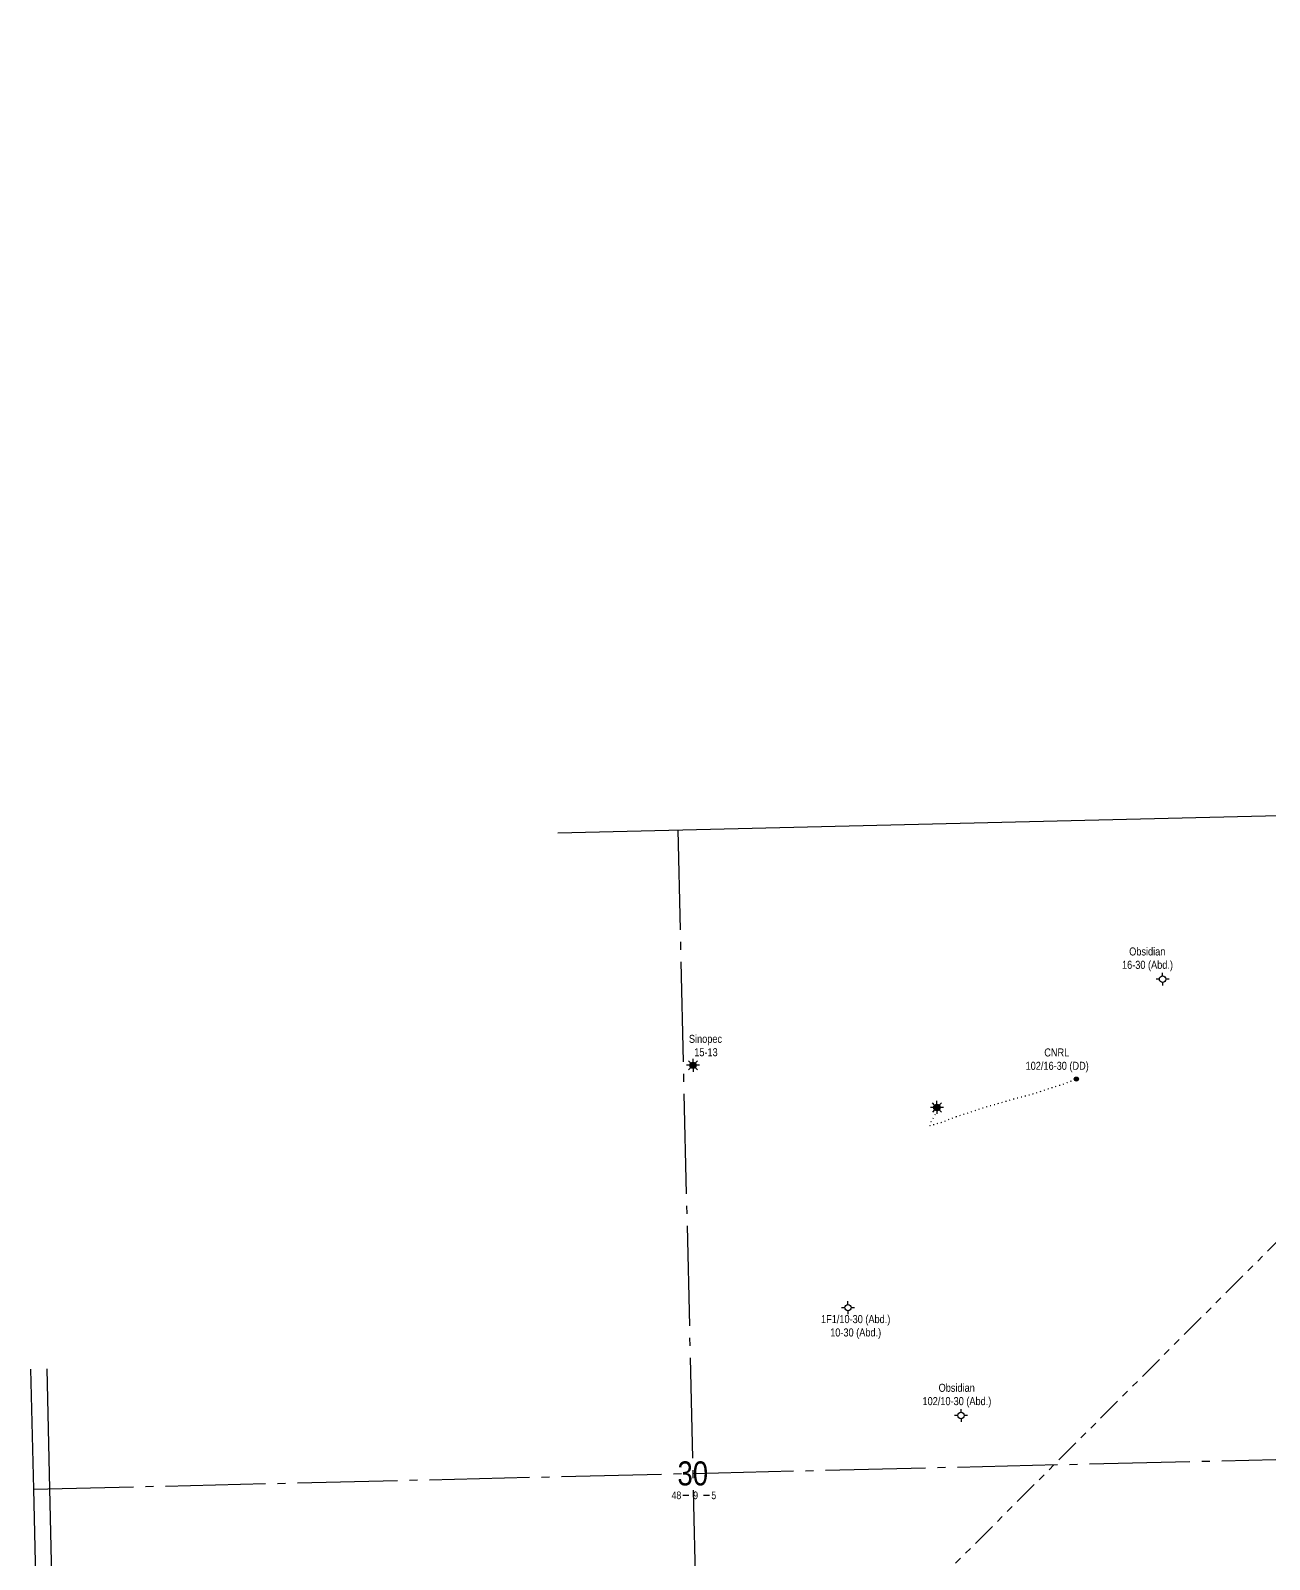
# Model space of a CAD drawing. Extents: x 608511 to 625740, y 5884551 to 5895090.
# Drawn here: x 612415 to 613963, y 5892486 to 5894396 of the extents above; entities that cross this region are included whole.
import ezdxf
from ezdxf.enums import TextEntityAlignment as Align

# ---------------------------------------------------------------- set-up
doc = ezdxf.new("R2010")
doc.units = 0
doc.header["$LTSCALE"] = 5
doc.header["$PDSIZE"] = 0.5
for name, pattern in [('foc-DOT', [1, 0.2, -0.8]), ('foc-DRILLPATH', [14.75, 6, -1.75, 1.75, -1.75, 1.75, -1.75]), ('foc-QUARTERLINE', [33, 25, -3, 2, -3])]:
    doc.linetypes.add(name, pattern=pattern)
doc.layers.get('Defpoints').update_dxf_attribs({"color": 9})
for name, color, linetype in [('10', 1, 'Continuous'), ('9', 3, 'Continuous'), ('ABADATA-DRILL', 8, 'foc-DOT'), ('ABADATA-DRILL-T', 8, 'Continuous'), ('L-SEC', 7, 'Continuous'), ('L-SECLBL', 7, 'Continuous'), ('L-SECQ', 8, 'foc-QUARTERLINE'), ('locations_b228e22e-e736-4', 7, 'Continuous'), ('P-PDRILLPATH', 12, 'foc-DRILLPATH')]:
    doc.layers.add(name, color=color, linetype=linetype)
doc.styles.add('80L', font='ARIALN.TTF', dxfattribs={"height": 10})
doc.styles.add('SIMPLEX', font='ARIALN.TTF')

# ---------------------------------------------------------------- blocks, each defined once
blk = doc.blocks.new('L-SECLBL')
at = {"layer": '9', "color": 7}
for p, q in [((-5.1, -27.8), (-12.3, -27.8)), ((20.7, -27.8), (13.5, -27.8))]:
    blk.add_line(p, q, dxfattribs=at)
at = {"layer": '10', "color": 2, "style": 'SIMPLEX'}
blk.add_attdef('SEC', text='', height=30, dxfattribs=at).set_placement((0, 0), align=Align.MIDDLE)
at = {"layer": '10', "color": 5, "style": '80L'}
blk.add_attdef('TWP', text='', height=9.5, dxfattribs=at).set_placement((-14.4, -27.4), align=Align.MIDDLE_RIGHT)
blk.add_attdef('RGE', text='', height=9.5, dxfattribs=at).set_placement((3.6, -27.4), align=Align.MIDDLE_CENTER)
blk.add_attdef('MER', text='', height=9.5, dxfattribs=at).set_placement((23.2, -27.4), align=Align.MIDDLE_LEFT)
blk = doc.blocks.new('GABD')
for p, q in [((-0.81, 0), (-1.62, 0)), ((0, 0.81), (0, 1.62)), ((1.62, 0), (0.81, 0)), ((0, -0.81), (0, -1.62))]:
    blk.add_line(p, q)
blk.add_circle((0, 0), 0.8)
blk = doc.blocks.new('GAS')
h = blk.add_hatch(color=255)
h.dxf.hatch_style = 1
edge = h.paths.add_edge_path()
edge.add_arc((0, 0), 0.9, 0, 360)
for p, q in [((-0.81, 0), (-1.62, 0)), ((-0.57, 0.57), (-1.14, 1.14)), ((0, 0.81), (0, 1.62)), ((0.57, 0.57), (1.14, 1.14)), ((1.62, 0), (0.81, 0)), ((-0.57, -0.57), (-1.14, -1.14)), ((0, -0.81), (0, -1.62)), ((1.14, -1.14), (0.57, -0.57))]:
    blk.add_line(p, q)
blk.add_circle((0, 0), 0.8)
blk = doc.blocks.new('BH-Existing')
at = {"layer": 'ABADATA-DRILL-T'}
h = blk.add_hatch(color=256, dxfattribs=at)
h.dxf.hatch_style = 1
edge = h.paths.add_edge_path()
edge.add_arc((0, 0), 0.5, 0, 360)
blk.add_circle((0, 0), 0.5, dxfattribs=at)

msp = doc.modelspace()

# ---------------------------------------------------------------- linework, layer by layer
at = {"layer": 'ABADATA-DRILL', "flags": 128}
msp.add_lwpolyline([(613547.703, 5893050.656), (613547.703, 5893050.656), (613547.733, 5893050.646), (613547.972, 5893050.282), (613548.352, 5893049.431), (613548.761, 5893048.2), (613548.366, 5893046.31), (613546.936, 5893043.745), (613544.892, 5893040.546), (613542.446, 5893036.557), (613540.014, 5893032.388), (613538.757, 5893029.317), (613538.741, 5893028.277), (613538.877, 5893028.05), (613538.907, 5893028.021), (613538.918, 5893028.011), (613539.009, 5893027.973), (613539.229, 5893027.968), (613539.607, 5893028.027), (613540.163, 5893028.2), (613540.917, 5893028.488), (613541.809, 5893028.84), (613542.731, 5893029.172), (613543.764, 5893029.496), (613544.907, 5893029.793), (613546.229, 5893030.125), (613547.7, 5893030.54), (613549.339, 5893031.029), (613550.342, 5893031.343), (613550.978, 5893031.528), (613552.785, 5893032.061), (613554.701, 5893032.707), (613556.694, 5893033.444), (613558.815, 5893034.255), (613561.036, 5893035.098), (613563.424, 5893036.025), (613565.931, 5893037.024), (613568.488, 5893038.025), (613572.077, 5893039.381), (613574.903, 5893040.418), (613577.94, 5893041.421), (613581.248, 5893042.38), (613584.786, 5893043.364), (613588.332, 5893044.438), (613592.004, 5893045.646), (613595.526, 5893046.86), (613599.216, 5893048.168), (613601.358, 5893048.939), (613602.817, 5893049.443), (613606.519, 5893050.652), (613609.111, 5893051.443), (613610.353, 5893051.813), (613614.208, 5893052.915), (613618.163, 5893054.009), (613621.979, 5893055.07), (613623.37, 5893055.453), (613625.854, 5893056.142), (613629.719, 5893057.244), (613633.524, 5893058.365), (613637.328, 5893059.515), (613641.041, 5893060.684), (613644.636, 5893061.78), (613648.433, 5893062.78), (613652.173, 5893063.689), (613655.981, 5893064.63), (613659.799, 5893065.611), (613663.765, 5893066.665), (613667.68, 5893067.788), (613671.603, 5893068.952), (613675.336, 5893070.151), (613679.105, 5893071.48), (613682.904, 5893072.861), (613684.372, 5893073.376), (613686.624, 5893074.14), (613690.447, 5893075.321), (613694.273, 5893076.412), (613694.958, 5893076.608), (613701.253, 5893078.578), (613703.764, 5893079.428), (613704.478, 5893079.675), (613707.801, 5893080.834), (613710.261, 5893081.723), (613713.166, 5893082.802), (613714.148, 5893083.175), (613716.903, 5893084.231), (613721.225, 5893085.894), (613721.84, 5893086.129)], dxfattribs=at)
at = {"layer": 'Defpoints', "color": 2, "flags": 128}
msp.add_lwpolyline([(613074.031, 5893393.952), (614027.418, 5893416.638)], dxfattribs=at)
at = {"layer": 'Defpoints'}
for p in [(613829.618, 5893210.943), (613243.007, 5893103.307), (613721.853, 5893086.178), (613436.415, 5892800.497), (613436.549, 5892800.5), (613577.77, 5892665.847)]:
    msp.add_point(p, dxfattribs=at)
at = {"layer": 'L-SEC', "flags": 128}
for points in [[(612415.394, 5892723.655), (612418.843, 5892573.772)], [(612435.497, 5892724.137), (612438.947, 5892574.235)], [(612418.843, 5892573.772), (612437.345, 5891769.622)], [(612438.947, 5892574.235), (612457.449, 5891770.085)]]:
    msp.add_lwpolyline(points, dxfattribs=at)
at = {"layer": 'L-SECQ', "flags": 128}
for points in [[(613223.931, 5893397.519), (613261.406, 5891789.511)], [(612418.843, 5892573.772), (614046.162, 5892612.771)]]:
    msp.add_lwpolyline(points, dxfattribs=at)
at = {"layer": 'locations_b228e22e-e736-4'}
msp.add_line((613243.007, 5893103.307), (613243.007, 5893103.307), dxfattribs=at)
at = {"layer": 'P-PDRILLPATH', "flags": 128}
msp.add_lwpolyline([(612918, 5891828), (615485, 5894396)], dxfattribs=at)

# ---------------------------------------------------------------- block references
at = {"layer": 'ABADATA-DRILL-T', "xscale": 5.000000000000018, "yscale": 5.000000000000018}
for name, p, zscale in [('GABD', (613829.618, 5893210.943), 5.000000000000018), ('GAS', (613243.007, 5893103.307), 5.000000000000018), ('BH-Existing', (613721.84, 5893086.129), 10.00000000000004), ('GAS', (613547.703, 5893050.656), 5.000000000000018), ('GABD', (613436.549, 5892800.5), 5.000000000000018), ('GABD', (613577.77, 5892665.847), 5.000000000000018)]:
    msp.add_blockref(name, p, dxfattribs=dict(at, zscale=zscale))
at = {"layer": 'L-SECLBL'}
msp.add_blockref('L-SECLBL', (613242.668, 5892593.515), dxfattribs=at).add_auto_attribs({'SEC': '30', 'TWP': '48', 'RGE': '9', 'MER': '5'})

# ---------------------------------------------------------------- texts
at = {"layer": 'ABADATA-DRILL-T', "char_height": 10, "attachment_point": 1, "style": '80L'}
for s, width, insert in [('\\pi9.62367;Obsidian\\P\\pi0.66392;16-30 (Abd.)', 63.0809, (613778.232, 5893250.554)), ('\\pi0.30921;Sinopec\\P\\pi6.93267;15-13', 41.38922, (613237.546, 5893141.368)), ('\\pi24.54563;CNRL\\P\\pi1.13499;102/16-30 (DD)', 79.28908, (613657.287, 5893124.386)), ('\\pi2.73528;1F1/10-30 (Abd.)\\P\\pi14.19845;10-30 (Abd.)', 90.14996, (613400.149, 5892791.269)), ('\\pi23.3913;Obsidian\\P\\pi3.28216;102/10-30 (Abd.)', 90.61617, (613526.384, 5892705.458))]:
    msp.add_mtext_dynamic_manual_height_columns(s, width=width, gutter_width=50, heights=[0], dxfattribs=dict(at, insert=insert))

doc.saveas('drawing.dxf')
